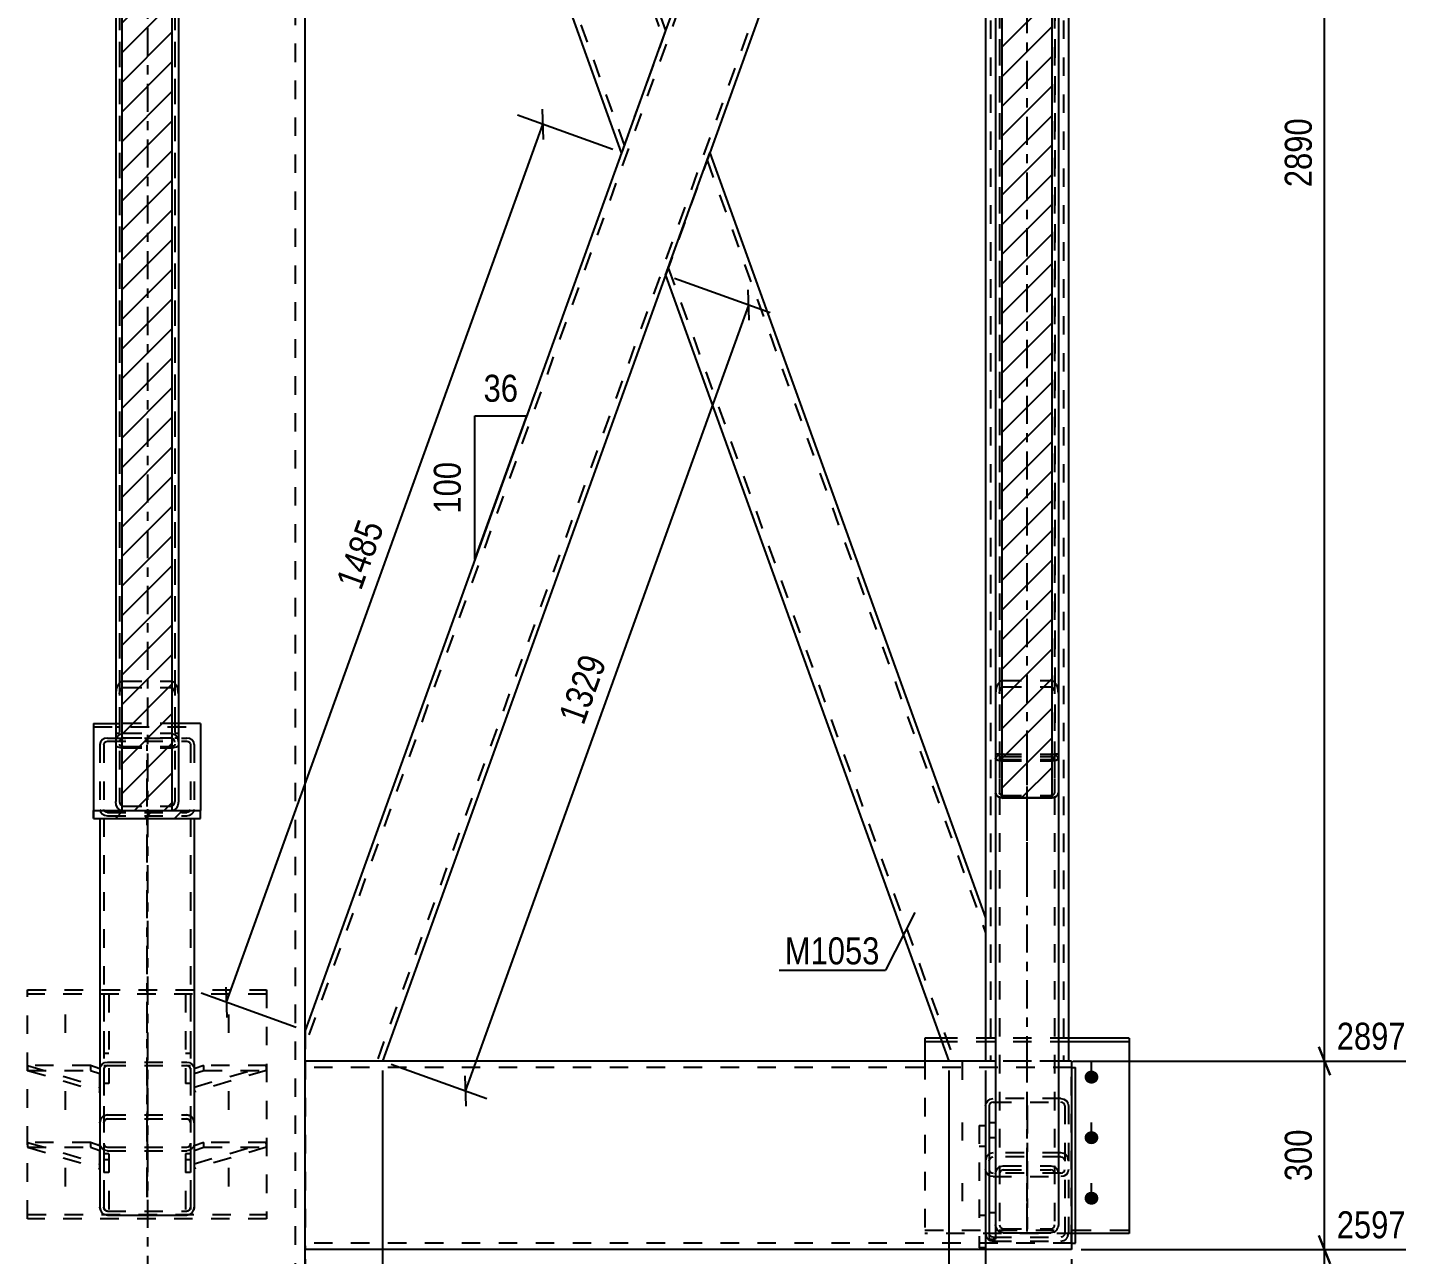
# Model space of a CAD drawing. Header units: millimetres. Extents: x 0 to 1189, y 0 to 841.
# Drawn here: x 454 to 600.8, y 504.1 to 634.2 of the extents above; entities that cross this region are included whole.
import ezdxf

# ---------------------------------------------------------------- set-up
doc = ezdxf.new("R2010")
doc.units = ezdxf.units.MM
doc.linetypes.add('DXK_LINE_DOT2', pattern=[3.9198, 1.9599, -1.9599])
doc.linetypes.add('DXK_LINE_DOT3', pattern=[5.9187, 2.979, -0.9799, 0.9799, -0.9799])
doc.styles.add('Arial Narrow', font='ARIALN.TTF', dxfattribs={"height": 0.2})

# ---------------------------------------------------------------- blocks, each defined once
blk = doc.blocks.new('Part-285407614-5344 - 5341')
at = {"linetype": 'Continuous'}
h = blk.add_hatch(dxfattribs=at)
h.set_pattern_fill('', scale=0.7, style=0, pattern_type=0)
h.set_pattern_definition([(45, (464.0423, 782.4), (-1.571545, 1.571545), [])])
h.paths.add_polyline_path([(469.36, 782.4), (464.04, 782.4), (464.04, 551.14), (469.36, 551.14)])
at = {"color": 2, "linetype": 'Continuous'}
for p, q in [((464.04, 551.14), (464.04, 782.4)), ((469.36, 551.14), (469.36, 782.4)), ((463.37, 780.88), (463.37, 552.1)), ((470.03, 780.88), (470.03, 552.1)), ((463.43, 551.72), (463.37, 552.1)), ((470.03, 552.1), (469.97, 551.72)), ((463.6, 551.4), (463.43, 551.72)), ((463.86, 551.19), (463.6, 551.4)), ((464.04, 551.14), (463.86, 551.19)), ((464.04, 551.14), (469.36, 551.14)), ((469.54, 551.19), (469.36, 551.14)), ((469.8, 551.4), (469.54, 551.19)), ((469.97, 551.72), (469.8, 551.4))]:
    blk.add_line(p, q, dxfattribs=at)
at = {"color": 7, "linetype": 'DXK_LINE_DOT2'}
for p, q in [((463.77, 780.88), (463.77, 552.1)), ((469.63, 780.88), (469.63, 552.1)), ((463.6, 559.04), (463.86, 559.25)), ((463.86, 559.25), (464.17, 559.33)), ((464.17, 559.33), (469.23, 559.33)), ((469.23, 559.33), (469.54, 559.25)), ((469.54, 559.25), (469.8, 559.04)), ((463.37, 558.34), (463.43, 558.72)), ((463.43, 558.72), (463.6, 559.04)), ((463.8, 558.53), (463.77, 558.34)), ((463.88, 558.69), (463.8, 558.53)), ((464.01, 558.8), (463.88, 558.69)), ((464.17, 558.84), (464.01, 558.8)), ((464.17, 558.84), (469.23, 558.84)), ((469.39, 558.8), (469.23, 558.84)), ((469.52, 558.69), (469.39, 558.8)), ((469.6, 558.53), (469.52, 558.69)), ((469.63, 558.34), (469.6, 558.53)), ((469.8, 559.04), (469.97, 558.72)), ((469.97, 558.72), (470.03, 558.34)), ((463.77, 552.1), (463.8, 551.91)), ((463.8, 551.91), (463.88, 551.75)), ((469.52, 551.75), (469.6, 551.91)), ((469.6, 551.91), (469.63, 552.1)), ((463.88, 551.75), (464.01, 551.64)), ((464.01, 551.64), (464.17, 551.61)), ((464.17, 551.61), (469.23, 551.61)), ((469.23, 551.61), (469.39, 551.64)), ((469.39, 551.64), (469.52, 551.75))]:
    blk.add_line(p, q, dxfattribs=at)
blk = doc.blocks.new('Part-285407614-5345 - 5341')
at = {"color": 7, "linetype": 'DXK_LINE_DOT2'}
for p, q in [((461.76, 558.4), (461.7, 558.15)), ((461.7, 558.15), (461.7, 550.3)), ((461.93, 558.62), (461.76, 558.4)), ((462.19, 558.76), (461.93, 558.62)), ((462.1, 558.15), (462.13, 558.28)), ((462.1, 558.15), (462.1, 509.07)), ((462.13, 558.28), (462.22, 558.38)), ((462.5, 558.81), (462.19, 558.76)), ((462.22, 558.38), (462.35, 558.45)), ((462.35, 558.45), (462.5, 558.48)), ((462.5, 558.81), (470.9, 558.81)), ((462.5, 558.48), (470.9, 558.48)), ((471.21, 558.76), (470.9, 558.81)), ((470.9, 558.48), (471.05, 558.45)), ((471.05, 558.45), (471.18, 558.38)), ((471.18, 558.38), (471.27, 558.28)), ((471.46, 558.62), (471.21, 558.76)), ((471.27, 558.28), (471.3, 558.15)), ((471.3, 558.15), (471.3, 509.07)), ((471.64, 558.4), (471.46, 558.62)), ((471.7, 558.15), (471.64, 558.4)), ((471.7, 558.15), (471.7, 550.3)), ((461.7, 551.25), (461.76, 551)), ((461.76, 551), (461.93, 550.79)), ((461.93, 550.79), (462.19, 550.64)), ((462.12, 551.14), (462.1, 551.25)), ((462.13, 551.12), (462.12, 551.14)), ((462.22, 551.02), (462.13, 551.12)), ((462.19, 550.64), (462.5, 550.59)), ((462.35, 550.95), (462.22, 551.02)), ((462.5, 550.92), (462.35, 550.95)), ((462.5, 550.92), (470.9, 550.92)), ((462.5, 550.59), (470.9, 550.59)), ((471.05, 550.95), (470.9, 550.92)), ((470.9, 550.59), (471.21, 550.64)), ((471.18, 551.02), (471.05, 550.95)), ((471.27, 551.12), (471.18, 551.02)), ((471.21, 550.64), (471.46, 550.79)), ((471.27, 551.14), (471.3, 551.25)), ((471.27, 551.12), (471.27, 551.14)), ((471.46, 550.79), (471.64, 551)), ((471.64, 551), (471.7, 551.25)), ((461.7, 518.01), (461.76, 518.33)), ((462.13, 518.17), (462.1, 518.01)), ((462.22, 518.31), (462.13, 518.17)), ((462.19, 518.79), (462.5, 518.86)), ((462.35, 518.4), (462.22, 518.31)), ((462.5, 518.43), (462.35, 518.4)), ((462.5, 518.86), (470.9, 518.86)), ((462.5, 518.43), (470.9, 518.43)), ((470.9, 518.86), (471.2, 518.79)), ((471.05, 518.4), (470.9, 518.43)), ((471.18, 518.31), (471.05, 518.4)), ((471.27, 518.17), (471.18, 518.31)), ((471.3, 518.01), (471.27, 518.17)), ((471.64, 518.33), (471.7, 518.01)), ((462.1, 509.07), (462.13, 508.91)), ((462.13, 508.91), (462.22, 508.77)), ((462.22, 508.77), (462.35, 508.68)), ((462.35, 508.68), (462.5, 508.64)), ((462.5, 508.64), (470.9, 508.64)), ((470.9, 508.64), (471.05, 508.68)), ((471.05, 508.68), (471.18, 508.77)), ((471.18, 508.77), (471.27, 508.91)), ((471.27, 508.91), (471.3, 509.07))]:
    blk.add_line(p, q, dxfattribs=at)
at = {"color": 7, "linetype": 'DXK_LINE_DOT3'}
blk.add_line((466.7, 510.12), (466.7, 558.12), dxfattribs=at)
at = {"color": 2, "linetype": 'Continuous'}
for p, q in [((461.7, 550.3), (461.7, 509.07)), ((471.7, 550.3), (471.7, 509.07)), ((461.76, 508.74), (461.7, 509.07)), ((462.5, 508.22), (462.19, 508.28)), ((462.5, 508.22), (470.9, 508.22)), ((471.2, 508.28), (470.9, 508.22)), ((471.7, 509.07), (471.64, 508.74))]:
    blk.add_line(p, q, dxfattribs=at)
at = {"color": 7, "linetype": 'DXK_LINE_DOT2'}
for centre, start, end in [((462.53, 518.04), 114.3196, 159.2413), ((470.86, 518.04), 20.758, 65.6797)]:
    blk.add_arc(centre, 0.827, start, end, dxfattribs=at)
at = {"color": 2, "linetype": 'Continuous'}
for centre, start, end in [((462.53, 509.04), 200.758, 245.6797), ((470.86, 509.04), 294.3196, 339.2413)]:
    blk.add_arc(centre, 0.827, start, end, dxfattribs=at)
blk = doc.blocks.new('Part-285407614-5346 - 5341')
at = {"color": 7, "linetype": 'DXK_LINE_DOT2'}
for p, q in [((463.86, 712.3), (464.17, 712.4)), ((464.17, 712.4), (469.23, 712.4)), ((469.23, 712.4), (469.54, 712.3)), ((463.37, 711.06), (463.43, 711.58)), ((463.37, 711.06), (463.37, 558.08)), ((463.8, 711.32), (463.77, 711.06)), ((463.77, 711.06), (463.77, 558.08)), ((464.17, 711.73), (464.01, 711.68)), ((464.17, 711.73), (469.23, 711.73)), ((469.39, 711.68), (469.23, 711.73)), ((469.63, 711.06), (469.6, 711.32)), ((469.63, 711.06), (469.63, 558.08)), ((469.97, 711.58), (470.03, 711.06)), ((470.03, 711.06), (470.03, 558.08)), ((463.43, 702.07), (463.37, 702.59)), ((463.77, 702.59), (463.8, 702.33)), ((464.01, 701.97), (464.17, 701.92)), ((464.17, 701.92), (469.23, 701.92)), ((469.23, 701.92), (469.39, 701.97)), ((469.6, 702.33), (469.63, 702.59)), ((470.03, 702.59), (469.97, 702.07)), ((464.17, 701.25), (463.86, 701.35)), ((464.17, 701.25), (469.23, 701.25)), ((469.54, 701.35), (469.23, 701.25)), ((463.43, 564.02), (463.37, 563.51)), ((463.77, 563.51), (463.8, 563.76)), ((464.17, 564.84), (463.86, 564.74)), ((464.01, 564.12), (464.17, 564.18)), ((464.17, 564.84), (469.23, 564.84)), ((464.17, 564.18), (469.23, 564.18)), ((469.54, 564.74), (469.23, 564.84)), ((469.23, 564.18), (469.39, 564.12)), ((469.6, 563.76), (469.63, 563.51)), ((470.03, 563.51), (469.97, 564.02)), ((463.37, 560.36), (463.77, 560.36)), ((463.37, 560.03), (463.77, 560.03)), ((463.37, 559.33), (463.77, 559.33)), ((470.03, 560.36), (469.63, 560.36)), ((470.03, 560.03), (469.63, 560.03)), ((469.63, 559.33), (470.03, 559.33)), ((463.37, 558.81), (463.77, 558.81)), ((463.37, 558.08), (463.43, 557.97)), ((463.43, 557.97), (463.6, 557.88)), ((463.6, 557.88), (463.86, 557.81)), ((463.8, 558.02), (463.77, 558.08)), ((463.88, 557.98), (463.8, 558.02)), ((463.86, 557.81), (464.17, 557.79)), ((464.01, 557.95), (463.88, 557.98)), ((464.17, 557.94), (464.01, 557.95)), ((464.17, 557.94), (469.23, 557.94)), ((464.17, 557.79), (469.23, 557.79)), ((469.39, 557.95), (469.23, 557.94)), ((469.23, 557.79), (469.54, 557.81)), ((469.52, 557.98), (469.39, 557.95)), ((469.6, 558.02), (469.52, 557.98)), ((469.54, 557.81), (469.8, 557.88)), ((469.63, 558.08), (469.6, 558.02)), ((470.03, 558.81), (469.63, 558.81)), ((469.8, 557.88), (469.97, 557.97)), ((469.97, 557.97), (470.03, 558.08))]:
    blk.add_line(p, q, dxfattribs=at)
for centre, radius, start, end in [((464.64, 711.34), 1.23, 129.0864, 169.1742), ((468.76, 711.34), 1.23, 10.8251, 50.9129), ((464.4, 711.2), 0.616, 129.0864, 169.1742), ((469, 711.2), 0.616, 10.8251, 50.9129), ((464.64, 702.31), 1.23, 190.8251, 230.9129), ((464.4, 702.45), 0.616, 190.8251, 230.9129), ((469, 702.45), 0.616, 309.0864, 349.1742), ((468.76, 702.31), 1.23, 309.0864, 349.1742), ((464.64, 563.79), 1.23, 129.0864, 169.1742), ((464.4, 563.65), 0.616, 129.0864, 169.1742), ((469, 563.65), 0.616, 10.8251, 50.9129), ((468.76, 563.79), 1.23, 10.8251, 50.9129)]:
    blk.add_arc(centre, radius, start, end, dxfattribs=at)
blk = doc.blocks.new('Part-285407614-5348 - 5341')
at = {"linetype": 'Continuous'}
h = blk.add_hatch(dxfattribs=at)
h.set_pattern_fill('', scale=0.7, style=0, pattern_type=0)
h.set_pattern_definition([(45, (557.379, 783.0025), (-1.571545, 1.571545), [])])
h.paths.add_polyline_path([(562.69, 783), (557.38, 783), (557.38, 552.48), (562.68, 552.48)])
at = {"color": 7, "linetype": 'DXK_LINE_DOT3'}
blk.add_line((560.03, 544.8), (560.03, 788.28), dxfattribs=at)
at = {"color": 2, "linetype": 'Continuous'}
for p, q in [((557.38, 552.48), (557.38, 783)), ((562.68, 552.48), (562.69, 783)), ((556.7, 781.89), (556.7, 553.02)), ((563.37, 781.89), (563.36, 553.02)), ((556.76, 552.81), (556.7, 553.02)), ((556.93, 552.63), (556.76, 552.81)), ((557.19, 552.51), (556.93, 552.63)), ((557.38, 552.48), (557.19, 552.51)), ((557.38, 552.48), (562.68, 552.48)), ((562.87, 552.51), (562.68, 552.48)), ((563.13, 552.63), (562.87, 552.51)), ((563.3, 552.81), (563.13, 552.63)), ((563.36, 553.02), (563.3, 552.81))]:
    blk.add_line(p, q, dxfattribs=at)
at = {"color": 7, "linetype": 'DXK_LINE_DOT2'}
for p, q in [((557.1, 781.89), (557.1, 553.02)), ((562.97, 781.89), (562.96, 553.02)), ((556.7, 556.57), (556.76, 556.79)), ((556.76, 556.79), (556.93, 556.97)), ((556.93, 556.97), (557.19, 557.09)), ((557.13, 556.68), (557.1, 556.57)), ((557.21, 556.77), (557.13, 556.68)), ((557.19, 557.09), (557.5, 557.13)), ((557.34, 556.83), (557.21, 556.77)), ((557.34, 556.83), (557.38, 556.84)), ((557.38, 556.84), (557.5, 556.85)), ((557.5, 557.13), (562.56, 557.13)), ((557.5, 556.85), (562.56, 556.85)), ((562.56, 557.13), (562.87, 557.09)), ((562.72, 556.83), (562.56, 556.85)), ((562.85, 556.77), (562.72, 556.83)), ((562.93, 556.68), (562.85, 556.77)), ((562.87, 557.09), (563.13, 556.97)), ((562.96, 556.57), (562.93, 556.68)), ((563.13, 556.97), (563.3, 556.79)), ((563.3, 556.79), (563.36, 556.57)), ((557.1, 553.02), (557.13, 552.92)), ((557.13, 552.92), (557.21, 552.83)), ((557.21, 552.83), (557.34, 552.77)), ((557.34, 552.77), (557.5, 552.74)), ((557.5, 552.74), (562.56, 552.74)), ((562.56, 552.74), (562.72, 552.77)), ((562.72, 552.77), (562.85, 552.83)), ((562.85, 552.83), (562.93, 552.92)), ((562.93, 552.92), (562.96, 553.02))]:
    blk.add_line(p, q, dxfattribs=at)
blk = doc.blocks.new('Part-285407614-5349 - 5341')
at = {"linetype": 'Continuous'}
h = blk.add_hatch(dxfattribs=at)
h.set_pattern_fill('', scale=0.7, style=0, pattern_type=0)
h.set_pattern_definition([(45, (557.3776, 552.481), (-1.5715, 1.5715), [])])
h.paths.add_polyline_path([(562.68, 552.48), (557.38, 552.48), (557.5, 552.46), (562.56, 552.46)])
at = {"color": 7, "linetype": 'DXK_LINE_DOT3'}
blk.add_line((560.03, 506.48), (560.03, 558.22), dxfattribs=at)
at = {"color": 7, "linetype": 'DXK_LINE_DOT2'}
for p, q in [((556.76, 556.79), (556.7, 556.57)), ((556.7, 556.57), (556.7, 553.02)), ((556.93, 556.97), (556.76, 556.79)), ((557.19, 557.09), (556.93, 556.97)), ((557.1, 556.57), (557.13, 556.68)), ((557.1, 556.57), (557.1, 507.2)), ((557.13, 556.68), (557.21, 556.77)), ((557.5, 557.13), (557.19, 557.09)), ((557.21, 556.77), (557.34, 556.83)), ((557.34, 556.83), (557.38, 556.84)), ((557.38, 556.84), (557.5, 556.85)), ((557.5, 557.13), (562.56, 557.13)), ((557.5, 556.85), (562.56, 556.85)), ((562.87, 557.09), (562.56, 557.13)), ((562.56, 556.85), (562.72, 556.83)), ((562.72, 556.83), (562.85, 556.77)), ((562.85, 556.77), (562.93, 556.68)), ((563.13, 556.97), (562.87, 557.09)), ((562.93, 556.68), (562.96, 556.57)), ((562.96, 556.57), (562.96, 507.2)), ((563.3, 556.79), (563.13, 556.97)), ((563.36, 556.57), (563.3, 556.79)), ((563.36, 556.57), (563.36, 553.02)), ((557.13, 552.92), (557.1, 553.02)), ((557.19, 552.85), (557.13, 552.92)), ((557.21, 552.83), (557.19, 552.85)), ((557.34, 552.77), (557.21, 552.83)), ((557.34, 552.77), (557.38, 552.76)), ((557.38, 552.76), (557.5, 552.74)), ((557.5, 552.74), (562.56, 552.74)), ((562.72, 552.77), (562.56, 552.74)), ((562.85, 552.83), (562.72, 552.77)), ((562.85, 552.83), (562.87, 552.85)), ((562.87, 552.85), (562.93, 552.92)), ((562.93, 552.92), (562.96, 553.02)), ((556.7, 512.6), (556.76, 512.92)), ((557.13, 512.76), (557.1, 512.6)), ((557.21, 512.9), (557.13, 512.76)), ((557.19, 513.38), (557.5, 513.45)), ((557.34, 512.99), (557.21, 512.9)), ((557.5, 513.02), (557.34, 512.99)), ((557.5, 513.45), (562.56, 513.45)), ((557.5, 513.02), (562.56, 513.02)), ((562.56, 513.45), (562.87, 513.38)), ((562.72, 512.99), (562.56, 513.02)), ((562.85, 512.9), (562.72, 512.99)), ((562.93, 512.76), (562.85, 512.9)), ((562.96, 512.6), (562.93, 512.76)), ((563.3, 512.92), (563.36, 512.6)), ((556.7, 509.86), (556.7, 507.2)), ((557.1, 507.2), (557.13, 507.04)), ((557.13, 507.04), (557.21, 506.9)), ((557.21, 506.9), (557.34, 506.81)), ((557.34, 506.81), (557.5, 506.78)), ((557.5, 506.78), (562.56, 506.78)), ((562.56, 506.78), (562.72, 506.81)), ((562.72, 506.81), (562.85, 506.9)), ((562.85, 506.9), (562.93, 507.04)), ((562.93, 507.04), (562.96, 507.2))]:
    blk.add_line(p, q, dxfattribs=at)
at = {"color": 2, "linetype": 'Continuous'}
for p, q in [((556.7, 553.02), (556.7, 509.86)), ((556.7, 553.02), (556.76, 552.81)), ((556.76, 552.81), (556.93, 552.63)), ((556.93, 552.63), (557.19, 552.51)), ((557.19, 552.51), (557.38, 552.48)), ((562.68, 552.48), (557.38, 552.48)), ((557.38, 552.48), (557.5, 552.46)), ((562.56, 552.46), (557.5, 552.46)), ((562.68, 552.48), (562.56, 552.46)), ((562.68, 552.48), (562.87, 552.51)), ((562.87, 552.51), (563.13, 552.63)), ((563.13, 552.63), (563.3, 552.81)), ((563.3, 552.81), (563.36, 553.02)), ((563.36, 553.02), (563.36, 507.2)), ((556.76, 506.88), (556.7, 507.2)), ((557.5, 506.35), (557.19, 506.42)), ((557.5, 506.35), (562.56, 506.35)), ((562.87, 506.42), (562.56, 506.35)), ((563.36, 507.2), (563.3, 506.88))]:
    blk.add_line(p, q, dxfattribs=at)
at = {"color": 7, "linetype": 'DXK_LINE_DOT2'}
for centre, start, end in [((557.53, 512.63), 114.3196, 159.2413), ((562.53, 512.63), 20.758, 65.6797)]:
    blk.add_arc(centre, 0.827, start, end, dxfattribs=at)
at = {"color": 2, "linetype": 'Continuous'}
for centre, start, end in [((557.53, 507.17), 200.758, 245.6797), ((562.53, 507.17), 294.3196, 339.2413)]:
    blk.add_arc(centre, 0.827, start, end, dxfattribs=at)
blk = doc.blocks.new('Part-285407614-5350 - 5341')
at = {"color": 7, "linetype": 'DXK_LINE_DOT2'}
for p, q in [((556.7, 726.18), (556.76, 726.7)), ((557.19, 727.43), (557.38, 727.49)), ((557.5, 726.86), (557.35, 726.81)), ((557.38, 727.49), (557.5, 727.53)), ((557.5, 727.53), (562.56, 727.53)), ((557.5, 726.86), (562.56, 726.86)), ((562.56, 727.53), (562.85, 727.44)), ((562.72, 726.81), (562.56, 726.86)), ((562.85, 727.44), (562.87, 727.43)), ((563.3, 726.7), (563.36, 726.18)), ((556.7, 726.18), (556.7, 556.69)), ((557.13, 726.44), (557.1, 726.18)), ((557.1, 726.18), (557.1, 556.69)), ((562.96, 726.18), (562.93, 726.44)), ((562.96, 726.18), (562.96, 556.69)), ((563.36, 726.18), (563.36, 556.69)), ((556.76, 717.65), (556.7, 717.92)), ((556.76, 717.65), (556.77, 717.63)), ((557.1, 717.92), (557.13, 717.78)), ((557.13, 717.78), (557.22, 717.67)), ((557.28, 717.63), (557.22, 717.67)), ((562.85, 717.67), (562.78, 717.63)), ((562.85, 717.67), (562.93, 717.78)), ((562.93, 717.78), (562.96, 717.92)), ((563.29, 717.63), (563.3, 717.65)), ((563.3, 717.65), (563.36, 717.92)), ((556.77, 717.63), (556.93, 717.5)), ((556.93, 717.5), (557.19, 717.4)), ((557.19, 717.4), (557.5, 717.37)), ((557.35, 717.61), (557.28, 717.63)), ((557.35, 717.61), (557.5, 717.59)), ((557.5, 717.59), (562.56, 717.59)), ((557.5, 717.37), (562.56, 717.37)), ((562.56, 717.59), (562.72, 717.61)), ((562.56, 717.37), (562.87, 717.4)), ((562.78, 717.63), (562.72, 717.61)), ((562.87, 717.4), (563.13, 717.5)), ((563.13, 717.5), (563.29, 717.63)), ((556.76, 564.1), (556.7, 563.58)), ((557.1, 563.58), (557.13, 563.84)), ((557.38, 564.89), (557.19, 564.82)), ((557.34, 564.2), (557.5, 564.25)), ((557.5, 564.93), (557.38, 564.89)), ((557.5, 564.93), (562.56, 564.93)), ((557.5, 564.25), (562.56, 564.25)), ((562.85, 564.83), (562.56, 564.93)), ((562.56, 564.25), (562.72, 564.2)), ((562.87, 564.82), (562.85, 564.83)), ((562.93, 563.84), (562.96, 563.58)), ((563.36, 563.58), (563.3, 564.1)), ((557.1, 557.13), (556.7, 557.13)), ((556.7, 556.69), (556.76, 556.58)), ((556.76, 556.58), (556.93, 556.49)), ((556.93, 556.49), (557.19, 556.43)), ((557.13, 556.64), (557.1, 556.69)), ((557.21, 556.59), (557.13, 556.64)), ((557.19, 556.43), (557.5, 556.41)), ((557.34, 556.56), (557.21, 556.59)), ((557.5, 556.55), (557.34, 556.56)), ((557.5, 556.55), (562.56, 556.55)), ((557.5, 556.41), (562.56, 556.41)), ((562.72, 556.56), (562.56, 556.55)), ((562.56, 556.41), (562.87, 556.43)), ((562.85, 556.59), (562.72, 556.56)), ((562.93, 556.64), (562.85, 556.59)), ((562.87, 556.43), (563.13, 556.49)), ((562.96, 556.69), (562.93, 556.64)), ((563.36, 557.13), (562.96, 557.13)), ((563.13, 556.49), (563.3, 556.58)), ((563.3, 556.58), (563.36, 556.69))]:
    blk.add_line(p, q, dxfattribs=at)
for centre, radius, start, end in [((557.98, 726.47), 1.24, 129.3081, 169.2814), ((557.74, 726.33), 0.62, 129.3081, 169.2814), ((562.33, 726.33), 0.62, 10.7179, 50.6912), ((562.09, 726.47), 1.24, 10.7179, 50.6912), ((557.98, 563.86), 1.24, 129.3081, 169.2814), ((557.74, 563.72), 0.62, 129.3081, 169.2814), ((562.32, 563.72), 0.62, 10.7179, 50.6912), ((562.08, 563.86), 1.24, 10.7179, 50.6912)]:
    blk.add_arc(centre, radius, start, end, dxfattribs=at)
blk = doc.blocks.new('Part-285407614-5400 - 5341')
at = {"linetype": 'Continuous'}
h = blk.add_hatch(dxfattribs=at)
h.set_pattern_fill('', scale=0.7, style=0, pattern_type=0)
h.set_pattern_definition([(45, (461.0323, 551.1437), (-1.57154, 1.57154), [])])
h.paths.add_polyline_path([(472.37, 551.14), (461.03, 551.14), (461.03, 550.3), (472.37, 550.3)])
at = {"color": 2, "linetype": 'Continuous'}
for p, q in [((461.03, 560.36), (461.03, 551.14)), ((461.03, 560.36), (463.37, 560.36)), ((472.37, 560.36), (470.03, 560.36)), ((472.37, 560.36), (472.37, 551.14)), ((461.03, 550.3), (461.03, 551.14)), ((461.03, 551.14), (472.37, 551.14)), ((472.37, 550.3), (472.37, 551.14)), ((461.03, 550.3), (472.37, 550.3))]:
    blk.add_line(p, q, dxfattribs=at)
at = {"color": 7, "linetype": 'DXK_LINE_DOT2'}
for p, q in [((461.03, 560.03), (472.37, 560.03)), ((470.03, 560.36), (463.37, 560.36)), ((461.03, 551.14), (461.03, 550.3)), ((472.37, 550.3), (472.37, 551.14))]:
    blk.add_line(p, q, dxfattribs=at)
blk = doc.blocks.new('Part-285407614-5420 - 5341')
at = {"color": 2, "linetype": 'Continuous'}
for p, q in [((556.03, 518.04), (556.7, 518.04)), ((556.03, 518.04), (556.03, 505.69)), ((556.7, 509.86), (556.7, 505.69)), ((556.03, 508.52), (556.7, 508.52)), ((556.03, 505.69), (556.7, 505.69))]:
    blk.add_line(p, q, dxfattribs=at)
at = {"color": 7, "linetype": 'DXK_LINE_DOT2'}
for p, q in [((556.7, 518.04), (556.7, 508.52)), ((556.03, 516.47), (556.7, 516.47))]:
    blk.add_line(p, q, dxfattribs=at)
blk = doc.blocks.new('Part-285407614-5419 - 5341')
at = {"color": 7, "linetype": 'DXK_LINE_DOT2'}
for p, q in [((554.96, 517.74), (555.63, 517.74)), ((554.96, 517.74), (554.96, 504.76)), ((555.63, 517.74), (555.63, 504.76)), ((554.96, 515.54), (555.63, 515.54)), ((554.96, 508.21), (555.63, 508.21)), ((555.63, 504.76), (554.96, 504.76))]:
    blk.add_line(p, q, dxfattribs=at)
blk = doc.blocks.new('Part-285407614-5356 - 5341')
at = {"color": 2, "linetype": 'Continuous'}
for p, q in [((556.7, 524.57), (483.46, 524.57)), ((564.76, 524.57), (563.36, 524.57)), ((564.76, 524.57), (564.76, 523.24)), ((564.76, 523.24), (564.76, 504.57)), ((564.76, 504.57), (483.46, 504.57))]:
    blk.add_line(p, q, dxfattribs=at)
at = {"color": 7, "linetype": 'DXK_LINE_DOT2'}
for p, q in [((483.46, 524.57), (483.46, 504.57)), ((563.36, 524.57), (556.7, 524.57)), ((564.76, 524.47), (564.76, 523.24)), ((564.76, 523.9), (483.46, 523.9)), ((564.76, 505.24), (483.46, 505.24)), ((564.76, 505.24), (564.76, 505.29))]:
    blk.add_line(p, q, dxfattribs=at)
blk = doc.blocks.new('Part-285407614-5361 - 5341')
at = {"color": 7, "linetype": 'DXK_LINE_DOT2'}
for p, q in [((552.32, 717.24), (483.46, 526.22)), ((555.63, 717.24), (551.75, 717.24)), ((555.63, 703.63), (491.08, 524.57)), ((521.7, 633.88), (517.02, 620.9)), ((526.38, 620.9), (521.7, 607.93)), ((483.46, 527.8), (483.46, 524.57)), ((491.65, 524.57), (483.46, 524.57))]:
    blk.add_line(p, q, dxfattribs=at)
at = {"color": 2, "linetype": 'Continuous'}
for p, q in [((551.75, 717.24), (521.7, 633.88)), ((555.63, 717.24), (555.63, 702.06)), ((555.63, 702.06), (526.38, 620.9)), ((517.02, 620.9), (483.46, 527.8)), ((521.7, 607.93), (491.65, 524.57))]:
    blk.add_line(p, q, dxfattribs=at)
blk = doc.blocks.new('Part-285407614-5362 - 5341')
at = {"color": 7, "linetype": 'DXK_LINE_DOT2'}
for p, q in [((555.63, 717.24), (555.63, 702.06)), ((555.63, 717.24), (564.43, 717.24)), ((556.16, 717.24), (556.16, 524.57)), ((563.9, 717.24), (563.9, 524.57)), ((555.63, 539.75), (555.63, 524.57)), ((564.43, 524.57), (555.63, 524.57)), ((564.43, 524.57), (564.43, 524.57))]:
    blk.add_line(p, q, dxfattribs=at)
at = {"color": 2, "linetype": 'Continuous'}
for p, q in [((564.43, 717.24), (564.43, 524.57)), ((555.63, 702.06), (555.63, 539.75))]:
    blk.add_line(p, q, dxfattribs=at)
blk = doc.blocks.new('Part-285407614-5494 - 5341')
at = {"color": 7, "linetype": 'DXK_LINE_DOT3'}
blk.add_line((466.79, 483.19), (466.79, 752.23), dxfattribs=at)
at = {"color": 7, "linetype": 'DXK_LINE_DOT2'}
blk.add_line((482.39, 742.23), (482.39, 483.19), dxfattribs=at)
at = {"color": 2, "linetype": 'Continuous'}
blk.add_line((483.46, 483.19), (483.46, 742.23), dxfattribs=at)
blk = doc.blocks.new('Part-285407614-5377 - 5341')
at = {"color": 7, "linetype": 'DXK_LINE_DOT2'}
for p, q in [((491.65, 717.24), (483.46, 717.24)), ((483.46, 717.24), (483.46, 714.01)), ((491.08, 717.24), (521.42, 633.09)), ((483.46, 715.58), (517.3, 621.69)), ((521.66, 633.76), (521.13, 632.3)), ((517.3, 621.69), (517.33, 621.75))]:
    blk.add_line(p, q, dxfattribs=at)
at = {"color": 2, "linetype": 'Continuous'}
for p, q in [((491.65, 717.24), (521.7, 633.88)), ((517.02, 620.9), (483.46, 714.01)), ((521.7, 633.88), (521.13, 632.3)), ((521.13, 632.3), (517.02, 620.9))]:
    blk.add_line(p, q, dxfattribs=at)
blk = doc.blocks.new('Part-285407614-5391 - 5341')
at = {"color": 7, "linetype": 'DXK_LINE_DOT2'}
for p, q in [((555.63, 519.82), (555.69, 520.11)), ((555.63, 519.82), (555.63, 506.32)), ((555.69, 520.11), (555.86, 520.36)), ((555.86, 520.36), (556.12, 520.52)), ((556.06, 519.97), (556.03, 519.82)), ((556.03, 519.82), (556.03, 506.32)), ((556.15, 520.09), (556.06, 519.97)), ((556.12, 520.52), (556.43, 520.58)), ((556.28, 520.17), (556.15, 520.09)), ((556.43, 520.2), (556.28, 520.17)), ((563.63, 520.58), (556.43, 520.58)), ((556.43, 520.2), (563.63, 520.2)), ((563.63, 520.58), (563.94, 520.52)), ((563.78, 520.17), (563.63, 520.2)), ((563.91, 520.09), (563.78, 520.17)), ((564, 519.97), (563.91, 520.09)), ((563.94, 520.52), (564.2, 520.36)), ((564.03, 519.82), (564, 519.97)), ((564.03, 519.82), (564.03, 506.32)), ((564.2, 520.36), (564.37, 520.11)), ((564.37, 520.11), (564.43, 519.82)), ((564.43, 519.82), (564.43, 506.32)), ((555.69, 514.3), (555.63, 513.98)), ((556.03, 513.98), (556.06, 514.14)), ((556.06, 514.14), (556.15, 514.28)), ((556.43, 514.83), (556.12, 514.77)), ((556.15, 514.28), (556.28, 514.37)), ((556.28, 514.37), (556.43, 514.4)), ((563.63, 514.83), (556.43, 514.83)), ((563.63, 514.4), (556.43, 514.4)), ((563.94, 514.77), (563.63, 514.83)), ((563.63, 514.4), (563.78, 514.37)), ((563.78, 514.37), (563.91, 514.28)), ((563.91, 514.28), (564, 514.14)), ((564, 514.14), (564.03, 513.98)), ((564.43, 513.98), (564.37, 514.3)), ((555.69, 512.77), (555.63, 513.06)), ((555.86, 512.53), (555.69, 512.77)), ((556.12, 512.36), (555.86, 512.53)), ((556.03, 513.06), (556.06, 512.91)), ((556.06, 512.91), (556.15, 512.79)), ((556.43, 512.31), (556.12, 512.36)), ((556.15, 512.79), (556.28, 512.71)), ((556.28, 512.71), (556.43, 512.68)), ((563.63, 512.68), (556.43, 512.68)), ((556.43, 512.31), (563.63, 512.31)), ((563.63, 512.68), (563.78, 512.71)), ((563.94, 512.36), (563.63, 512.31)), ((563.78, 512.71), (563.91, 512.79)), ((563.91, 512.79), (564, 512.91)), ((564.2, 512.53), (563.94, 512.36)), ((564, 512.91), (564.03, 513.06)), ((564.37, 512.77), (564.2, 512.53)), ((564.43, 513.06), (564.37, 512.77)), ((555.63, 506.32), (555.69, 505.99)), ((556.06, 506.15), (556.03, 506.32)), ((564.03, 506.32), (564, 506.15)), ((564.37, 505.99), (564.43, 506.32)), ((556.15, 506.02), (556.06, 506.15)), ((556.12, 505.53), (556.43, 505.47)), ((556.28, 505.92), (556.15, 506.02)), ((556.43, 505.89), (556.28, 505.92)), ((556.43, 505.89), (563.63, 505.89)), ((556.43, 505.47), (563.63, 505.47)), ((563.78, 505.92), (563.63, 505.89)), ((563.63, 505.47), (563.94, 505.53)), ((563.91, 506.02), (563.78, 505.92)), ((564, 506.15), (563.91, 506.02))]:
    blk.add_line(p, q, dxfattribs=at)
at = {"color": 7, "linetype": 'DXK_LINE_DOT3'}
blk.add_line((560.03, 519.86), (560.03, 506.73), dxfattribs=at)
at = {"color": 7, "linetype": 'DXK_LINE_DOT2'}
for centre, start, end in [((556.46, 514.01), 114.3196, 159.2413), ((563.6, 514.01), 20.758, 65.6797), ((556.46, 506.28), 200.758, 245.6797), ((563.6, 506.28), 294.3196, 339.2413)]:
    blk.add_arc(centre, 0.827, start, end, dxfattribs=at)
blk = doc.blocks.new('Part-285407614-5394 - 5341')
at = {"color": 2, "linetype": 'Continuous'}
for p, q in [((549.2, 526.99), (549.2, 524.57)), ((550.88, 526.99), (549.2, 526.99)), ((570.86, 526.99), (564.43, 526.99)), ((570.86, 526.99), (570.86, 506.26)), ((551.01, 526.62), (549.2, 526.62)), ((570.86, 526.62), (564.43, 526.62)), ((570.86, 506.26), (565.16, 506.26))]:
    blk.add_line(p, q, dxfattribs=at)
at = {"color": 7, "linetype": 'DXK_LINE_DOT2'}
for p, q in [((564.43, 526.99), (550.88, 526.99)), ((564.43, 526.62), (551.01, 526.62)), ((549.2, 524.57), (549.2, 506.26)), ((549.2, 506.63), (570.86, 506.63)), ((565.16, 506.26), (549.2, 506.26))]:
    blk.add_line(p, q, dxfattribs=at)
blk = doc.blocks.new('Part-285407614-5396 - 5341')
at = {"color": 7, "linetype": 'DXK_LINE_DOT2'}
for p, q in [((461.7, 523.7), (461.76, 523.99)), ((461.76, 523.99), (461.93, 524.24)), ((461.93, 524.24), (462.19, 524.4)), ((462.22, 523.97), (462.13, 523.85)), ((462.19, 524.4), (462.5, 524.46)), ((462.35, 524.05), (462.22, 523.97)), ((462.5, 524.08), (462.35, 524.05)), ((462.5, 524.46), (470.9, 524.46)), ((462.5, 524.08), (470.9, 524.08)), ((470.9, 524.46), (471.2, 524.4)), ((471.05, 524.05), (470.9, 524.08)), ((471.18, 523.97), (471.05, 524.05)), ((471.27, 523.85), (471.18, 523.97)), ((471.2, 524.4), (471.46, 524.24)), ((471.46, 524.24), (471.64, 523.99)), ((471.64, 523.99), (471.7, 523.7)), ((461.7, 523.7), (461.7, 509.07)), ((462.13, 523.85), (462.1, 523.7)), ((462.1, 523.7), (462.1, 509.07)), ((471.3, 523.7), (471.27, 523.85)), ((471.3, 523.7), (471.3, 509.07)), ((471.7, 523.7), (471.7, 509.07)), ((461.76, 518.33), (461.7, 518.01)), ((462.1, 518.01), (462.13, 518.17)), ((462.13, 518.17), (462.22, 518.31)), ((462.5, 518.86), (462.19, 518.79)), ((462.22, 518.31), (462.35, 518.4)), ((462.35, 518.4), (462.5, 518.43)), ((462.5, 518.86), (470.9, 518.86)), ((462.5, 518.43), (470.9, 518.43)), ((471.2, 518.79), (470.9, 518.86)), ((470.9, 518.43), (471.05, 518.4)), ((471.05, 518.4), (471.18, 518.31)), ((471.18, 518.31), (471.27, 518.17)), ((471.27, 518.17), (471.3, 518.01)), ((471.7, 518.01), (471.64, 518.33)), ((461.76, 515.52), (461.7, 515.81)), ((461.93, 515.28), (461.76, 515.52)), ((462.19, 515.12), (461.93, 515.28)), ((462.1, 515.81), (462.13, 515.67)), ((462.13, 515.67), (462.22, 515.54)), ((462.22, 515.54), (462.35, 515.46)), ((462.35, 515.46), (462.5, 515.43)), ((462.5, 515.43), (470.9, 515.43)), ((470.9, 515.43), (471.05, 515.46)), ((471.05, 515.46), (471.18, 515.54)), ((471.18, 515.54), (471.27, 515.67)), ((471.46, 515.28), (471.2, 515.12)), ((471.27, 515.67), (471.3, 515.81)), ((471.64, 515.52), (471.46, 515.28)), ((471.7, 515.81), (471.64, 515.52)), ((462.5, 515.06), (462.19, 515.12)), ((462.5, 515.06), (470.9, 515.06)), ((471.2, 515.12), (470.9, 515.06)), ((461.7, 509.07), (461.76, 508.74)), ((462.13, 508.91), (462.1, 509.07)), ((462.22, 508.77), (462.13, 508.91)), ((462.19, 508.28), (462.5, 508.22)), ((462.35, 508.68), (462.22, 508.77)), ((462.5, 508.64), (462.35, 508.68)), ((462.5, 508.64), (470.9, 508.64)), ((462.5, 508.22), (470.9, 508.22)), ((471.05, 508.68), (470.9, 508.64)), ((470.9, 508.22), (471.2, 508.28)), ((471.18, 508.77), (471.05, 508.68)), ((471.27, 508.91), (471.18, 508.77)), ((471.3, 509.07), (471.27, 508.91)), ((471.64, 508.74), (471.7, 509.07))]:
    blk.add_line(p, q, dxfattribs=at)
at = {"color": 7, "linetype": 'DXK_LINE_DOT3'}
blk.add_line((466.7, 523.18), (466.7, 510.12), dxfattribs=at)
at = {"color": 7, "linetype": 'DXK_LINE_DOT2'}
for centre, start, end in [((462.53, 518.04), 114.3196, 159.2413), ((470.86, 518.04), 20.758, 65.6797), ((462.53, 509.04), 200.758, 245.6797), ((470.86, 509.04), 294.3196, 339.2413)]:
    blk.add_arc(centre, 0.827, start, end, dxfattribs=at)
blk = doc.blocks.new('Part-285407614-5398 - 5341')
at = {"color": 7, "linetype": 'DXK_LINE_DOT2'}
for p, q in [((454.03, 507.85), (454.03, 532.12)), ((454.03, 532.12), (479.37, 532.12)), ((479.37, 531.66), (454.03, 531.66)), ((479.37, 532.12), (479.37, 507.85)), ((454.03, 508.31), (479.37, 508.31)), ((479.37, 507.85), (454.03, 507.85))]:
    blk.add_line(p, q, dxfattribs=at)
blk = doc.blocks.new('Part-285407614-5416 - 5341')
at = {"color": 2, "linetype": 'Continuous'}
for p, q in [((521.7, 607.93), (526.38, 620.9)), ((526.38, 620.9), (555.63, 539.75)), ((521.7, 607.93), (551.75, 524.57)), ((555.63, 539.75), (555.63, 536.6)), ((555.63, 536.6), (555.63, 524.57))]:
    blk.add_line(p, q, dxfattribs=at)
at = {"color": 7, "linetype": 'DXK_LINE_DOT2'}
for p, q in [((526.09, 620.12), (555.63, 538.18)), ((521.98, 608.71), (522, 608.77)), ((521.98, 608.71), (552.32, 524.57)), ((555.63, 539.51), (555.63, 536.6)), ((555.63, 524.57), (551.75, 524.57))]:
    blk.add_line(p, q, dxfattribs=at)
blk = doc.blocks.new('Part-285407614-5491 - 5341')
at = {"color": 2, "linetype": 'Continuous'}
for p, q in [((564.76, 523.9), (565.16, 523.9)), ((565.16, 505.24), (565.16, 523.9)), ((564.76, 505.24), (565.16, 505.24))]:
    blk.add_line(p, q, dxfattribs=at)
at = {"color": 7, "linetype": 'DXK_LINE_DOT2'}
blk.add_line((564.76, 505.24), (564.76, 523.9), dxfattribs=at)
blk = doc.blocks.new('Part-285407614-5503 - 5341')
at = {"color": 7, "linetype": 'DXK_LINE_DOT2'}
for p, q in [((460.7, 515.94), (454.03, 515.94)), ((454.03, 515.94), (461.7, 513.66)), ((454.03, 515.94), (454.03, 515.43)), ((454.03, 515.43), (460.7, 515.43)), ((454.03, 515.43), (461.7, 513.15)), ((461.7, 515.59), (460.7, 515.94)), ((460.7, 515.94), (460.7, 515.43)), ((460.7, 515.43), (461.7, 515.09)), ((461.7, 513.15), (461.7, 515.59))]:
    blk.add_line(p, q, dxfattribs=at)
blk = doc.blocks.new('Part-285407614-5504 - 5341')
at = {"color": 7, "linetype": 'DXK_LINE_DOT2'}
for p, q in [((460.7, 524.08), (454.03, 524.08)), ((454.03, 524.08), (461.7, 521.8)), ((454.03, 524.08), (454.03, 523.58)), ((461.7, 523.74), (460.7, 524.08)), ((460.7, 524.08), (460.7, 523.58)), ((454.03, 523.58), (460.7, 523.58)), ((454.03, 523.58), (461.7, 521.3)), ((460.7, 523.58), (461.7, 523.24)), ((461.7, 521.3), (461.7, 523.74))]:
    blk.add_line(p, q, dxfattribs=at)
blk = doc.blocks.new('Part-285407614-5505 - 5341')
at = {"color": 7, "linetype": 'DXK_LINE_DOT2'}
for p, q in [((472.7, 515.94), (471.7, 515.59)), ((471.7, 513.66), (479.37, 515.94)), ((471.7, 515.59), (471.7, 513.15)), ((471.7, 515.09), (472.7, 515.43)), ((479.37, 515.43), (471.7, 513.15)), ((472.7, 515.43), (472.7, 515.94)), ((479.37, 515.94), (472.7, 515.94)), ((472.7, 515.43), (479.37, 515.43)), ((479.37, 515.43), (479.37, 515.94))]:
    blk.add_line(p, q, dxfattribs=at)
blk = doc.blocks.new('Part-285407614-5506 - 5341')
at = {"color": 7, "linetype": 'DXK_LINE_DOT2'}
for p, q in [((472.7, 524.08), (471.7, 523.74)), ((471.7, 521.8), (479.37, 524.08)), ((472.7, 523.58), (472.7, 524.08)), ((479.37, 524.08), (472.7, 524.08)), ((479.37, 523.58), (479.37, 524.08)), ((471.7, 523.74), (471.7, 521.3)), ((471.7, 523.24), (472.7, 523.58)), ((479.37, 523.58), (471.7, 521.3)), ((472.7, 523.58), (479.37, 523.58))]:
    blk.add_line(p, q, dxfattribs=at)
blk = doc.blocks.new('Part-285407614-5507 - 5341')
at = {"color": 7, "linetype": 'DXK_LINE_DOT2'}
for p, q in [((462.63, 514.72), (462.1, 514.72)), ((462.1, 514.72), (462.1, 507.85)), ((462.1, 514.12), (462.63, 514.12)), ((462.63, 514.72), (462.63, 507.85)), ((462.1, 512.78), (462.63, 512.78)), ((462.63, 507.85), (462.1, 507.85))]:
    blk.add_line(p, q, dxfattribs=at)
blk = doc.blocks.new('Part-285407614-5508 - 5341')
at = {"color": 7, "linetype": 'DXK_LINE_DOT2'}
for p, q in [((471.3, 514.72), (470.77, 514.72)), ((470.77, 514.72), (470.77, 507.85)), ((470.77, 514.12), (471.3, 514.12)), ((471.3, 514.72), (471.3, 507.85)), ((470.77, 512.78), (471.3, 512.78)), ((471.3, 507.85), (470.77, 507.85))]:
    blk.add_line(p, q, dxfattribs=at)
blk = doc.blocks.new('Part-285407614-5509 - 5341')
at = {"color": 7, "linetype": 'DXK_LINE_DOT2'}
for p, q in [((462.1, 531.66), (462.1, 522.18)), ((462.63, 531.66), (462.1, 531.66)), ((462.63, 531.66), (462.63, 522.18)), ((462.1, 525.4), (462.63, 525.4)), ((462.1, 524.11), (462.63, 524.11)), ((462.63, 522.18), (462.1, 522.18))]:
    blk.add_line(p, q, dxfattribs=at)
blk = doc.blocks.new('Part-285407614-5510 - 5341')
at = {"color": 7, "linetype": 'DXK_LINE_DOT2'}
for p, q in [((470.77, 531.66), (470.77, 522.18)), ((471.3, 531.66), (470.77, 531.66)), ((471.3, 531.66), (471.3, 522.18)), ((470.77, 525.39), (471.3, 525.39)), ((470.77, 524.11), (471.3, 524.11)), ((471.3, 522.18), (470.77, 522.18))]:
    blk.add_line(p, q, dxfattribs=at)
blk = doc.blocks.new('Bolt-285407614-5518 - 5341')
at = {"linetype": 'Continuous'}
for points in [[(566.86, 523.55), (567.02, 523.54), (567.16, 523.49), (567.29, 523.42), (567.41, 523.32), (567.5, 523.21), (567.56, 523.07), (567.59, 522.93), (567.59, 522.79), (567.56, 522.65), (567.5, 522.52), (567.41, 522.4), (567.29, 522.3), (567.16, 522.23), (567.02, 522.19), (566.86, 522.17), (566.71, 522.19), (566.57, 522.23), (566.43, 522.3), (566.32, 522.4), (566.23, 522.52), (566.17, 522.65), (566.13, 522.79), (566.13, 522.93), (566.17, 523.07), (566.23, 523.21), (566.32, 523.32), (566.43, 523.42), (566.57, 523.49), (566.71, 523.54)], [(566.86, 517.13), (567.02, 517.11), (567.16, 517.07), (567.29, 517), (567.41, 516.9), (567.5, 516.79), (567.56, 516.65), (567.59, 516.51), (567.59, 516.37), (567.56, 516.23), (567.5, 516.1), (567.41, 515.98), (567.29, 515.88), (567.16, 515.81), (567.02, 515.77), (566.86, 515.75), (566.71, 515.77), (566.57, 515.81), (566.43, 515.88), (566.32, 515.98), (566.23, 516.1), (566.17, 516.23), (566.13, 516.37), (566.13, 516.51), (566.17, 516.65), (566.23, 516.79), (566.32, 516.9), (566.43, 517), (566.57, 517.07), (566.71, 517.11)], [(566.86, 510.71), (567.02, 510.69), (567.16, 510.65), (567.29, 510.58), (567.41, 510.48), (567.5, 510.36), (567.56, 510.23), (567.59, 510.09), (567.59, 509.95), (567.56, 509.81), (567.5, 509.67), (567.41, 509.56), (567.29, 509.46), (567.16, 509.39), (567.02, 509.35), (566.86, 509.33), (566.71, 509.35), (566.57, 509.39), (566.43, 509.46), (566.32, 509.56), (566.23, 509.67), (566.17, 509.81), (566.13, 509.95), (566.13, 510.09), (566.17, 510.23), (566.23, 510.36), (566.32, 510.48), (566.43, 510.58), (566.57, 510.65), (566.71, 510.69)]]:
    blk.add_hatch(color=1, dxfattribs=at).paths.add_polyline_path(points)
at = {"color": 1, "linetype": 'DXK_LINE_DOT2'}
for p, q in [((553.2, 522.57), (553.2, 524.46)), ((560.03, 522.57), (560.03, 524.46)), ((553.2, 516.14), (553.2, 518.04)), ((553.2, 509.72), (553.2, 511.62)), ((560.03, 509.72), (560.03, 511.62))]:
    blk.add_line(p, q, dxfattribs=at)
at = {"color": 1, "linetype": 'Continuous'}
for p, q in [((566.86, 522.57), (566.86, 524.46)), ((566.86, 516.14), (566.86, 518.04)), ((566.86, 509.72), (566.86, 511.62))]:
    blk.add_line(p, q, dxfattribs=at)
blk = doc.blocks.new('Bolt-285407614-5520 - 5341')
at = {"color": 1, "linetype": 'DXK_LINE_DOT2'}
for p, q in [((458.03, 527.56), (458.03, 529.95)), ((466.7, 527.56), (466.7, 529.95)), ((475.37, 527.56), (475.37, 529.95)), ((458.03, 519.41), (458.03, 521.81)), ((475.37, 519.41), (475.37, 521.81)), ((458.03, 511.27), (458.03, 513.66)), ((466.7, 511.27), (466.7, 513.66)), ((475.37, 511.27), (475.37, 513.66))]:
    blk.add_line(p, q, dxfattribs=at)
blk = doc.blocks.new('StraightDimension-285407614-5691 - 5341')
at = {"color": 7, "linetype": 'Continuous'}
for p, q in [((555.63, 523.57), (555.63, 487.99)), ((564.76, 503.57), (564.76, 487.99)), ((554.13, 489.79), (557.13, 490.99)), ((555.63, 490.39), (564.76, 490.39)), ((566.26, 490.99), (563.26, 489.79))]:
    blk.add_line(p, q, dxfattribs=at)
at = {"color": 0}
blk.add_wipeout([(563.54, 491.14), (563.54, 495.34), (556.86, 495.34), (556.86, 491.14)], dxfattribs=at)
at = {"color": 3, "style": 'Arial Narrow'}
blk.add_text('137', height=2.863, dxfattribs=at).set_placement((557.46, 491.74))
blk = doc.blocks.new('StraightDimension-285407614-41046 - 5341')
at = {"color": 7, "linetype": 'Continuous'}
for p, q in [((592.18, 523.07), (590.98, 526.07)), ((564.9, 524.57), (600.19, 524.57)), ((591.58, 504.57), (591.58, 524.57)), ((590.98, 506.07), (592.18, 503.07)), ((565.76, 504.57), (600.19, 504.57))]:
    blk.add_line(p, q, dxfattribs=at)
at = {"color": 0}
blk.add_wipeout([(590.83, 517.91), (586.63, 517.91), (586.63, 511.23), (590.83, 511.23)], dxfattribs=at)
at = {"color": 3, "style": 'Arial Narrow'}
blk.add_text('300', height=2.863, rotation=90.0002, dxfattribs=at).set_placement((590.23, 511.83))
at = {"color": 0, "linetype": 'Continuous'}
blk.add_wipeout([(600.79, 525.17), (600.79, 529.37), (592.28, 529.37), (592.28, 525.17)], dxfattribs=at)
at = {"color": 3, "linetype": 'Continuous', "style": 'Arial Narrow'}
blk.add_text('2897', height=2.863, dxfattribs=at).set_placement((592.88, 525.77))
blk = doc.blocks.new('StraightDimension-285407614-5701 - 5341')
at = {"color": 7, "linetype": 'Continuous'}
for p, q in [((551.75, 523.57), (551.75, 487.99)), ((555.63, 523.57), (555.63, 487.99)), ((550.25, 489.79), (553.25, 490.99)), ((551.75, 490.39), (555.63, 490.39)), ((557.13, 490.99), (554.13, 489.79))]:
    blk.add_line(p, q, dxfattribs=at)
at = {"color": 0}
blk.add_wipeout([(556.12, 491.14), (556.12, 495.34), (551.26, 495.34), (551.26, 491.14)], dxfattribs=at)
at = {"color": 3, "style": 'Arial Narrow'}
blk.add_text('58', height=2.863, dxfattribs=at).set_placement((551.86, 491.74))
blk = doc.blocks.new('StraightDimension-285407614-5714 - 5341')
at = {"color": 7, "linetype": 'Continuous'}
for p, q in [((491.65, 523.57), (491.65, 487.99)), ((551.75, 523.57), (551.75, 487.99)), ((493.15, 490.99), (490.15, 489.79)), ((491.65, 490.39), (551.75, 490.39)), ((550.25, 489.79), (553.25, 490.99))]:
    blk.add_line(p, q, dxfattribs=at)
at = {"color": 0}
blk.add_wipeout([(525.04, 491.14), (525.04, 495.34), (518.36, 495.34), (518.36, 491.14)], dxfattribs=at)
at = {"color": 3, "style": 'Arial Narrow'}
blk.add_text('902', height=2.863, dxfattribs=at).set_placement((518.96, 491.74))
blk = doc.blocks.new('StraightDimension-285407614-5730 - 5341')
at = {"color": 7, "linetype": 'Continuous'}
for p, q in [((491.65, 523.57), (491.65, 487.99)), ((483.46, 503.57), (483.46, 487.99)), ((481.96, 489.79), (484.96, 490.99)), ((483.46, 490.39), (491.65, 490.39)), ((493.15, 490.99), (490.15, 489.79))]:
    blk.add_line(p, q, dxfattribs=at)
at = {"color": 0}
blk.add_wipeout([(490.89, 491.14), (490.89, 495.34), (484.21, 495.34), (484.21, 491.14)], dxfattribs=at)
at = {"color": 3, "style": 'Arial Narrow'}
blk.add_text('123', height=2.863, dxfattribs=at).set_placement((484.81, 491.74))
blk = doc.blocks.new('AngleDimension-285407614-5758 - 5341')
at = {"color": 7, "linetype": 'Continuous'}
for p, q in [((507.8, 595.32), (506.96, 592.99)), ((501.47, 592.99), (506.96, 592.99)), ((501.47, 577.75), (506.96, 592.99)), ((501.47, 577.75), (501.47, 592.99))]:
    blk.add_line(p, q, dxfattribs=at)
at = {"color": 0}
blk.add_wipeout([(500.57, 588.72), (496.37, 588.72), (496.37, 582.03), (500.57, 582.03)], dxfattribs=at)
at = {"color": 3, "style": 'Arial Narrow'}
blk.add_text('100', height=2.863, rotation=90.0002, dxfattribs=at).set_placement((499.97, 582.63))
at = {"color": 0}
blk.add_wipeout([(506.64, 593.89), (506.64, 598.09), (501.79, 598.09), (501.79, 593.89)], dxfattribs=at)
at = {"color": 3, "style": 'Arial Narrow'}
blk.add_text('36', height=2.863, dxfattribs=at).set_placement((502.39, 594.49))
blk = doc.blocks.new('StraightDimension-285407614-5773 - 5341')
at = {"color": 7, "linetype": 'Continuous'}
for p, q in [((522.64, 607.59), (532.77, 603.94)), ((530.57, 603.14), (530.46, 606.37)), ((500.46, 521.39), (530.51, 604.75)), ((492.59, 524.23), (502.72, 520.58)), ((500.41, 523.01), (500.52, 519.78))]:
    blk.add_line(p, q, dxfattribs=at)
at = {"color": 0}
blk.add_wipeout([(516.22, 567.33), (512.27, 568.75), (509.39, 560.75), (513.34, 559.32)], dxfattribs=at)
at = {"color": 3, "style": 'Arial Narrow'}
blk.add_text('1329', height=2.863, rotation=70.1759, dxfattribs=at).set_placement((512.98, 560.09))
blk = doc.blocks.new('StraightDimension-285407614-5794 - 5341')
at = {"color": 7, "linetype": 'Continuous'}
for p, q in [((508.73, 622.3), (508.62, 625.53)), ((475.11, 530.81), (508.67, 623.91)), ((516.08, 621.24), (505.99, 624.88)), ((482.52, 528.13), (472.43, 531.77)), ((475.05, 532.42), (475.16, 529.19))]:
    blk.add_line(p, q, dxfattribs=at)
at = {"color": 0}
blk.add_wipeout([(492.63, 581.62), (488.68, 583.04), (485.79, 575.03), (489.74, 573.61)], dxfattribs=at)
at = {"color": 3, "style": 'Arial Narrow'}
blk.add_text('1485', height=2.863, rotation=70.1759, dxfattribs=at).set_placement((489.38, 574.38))
blk = doc.blocks.new('StraightDimension-285407614-41045 - 5341')
at = {"color": 7, "linetype": 'Continuous'}
for p, q in [((591.58, 524.57), (591.58, 717.24)), ((590.98, 526.07), (592.18, 523.07)), ((564.9, 524.57), (600.19, 524.57))]:
    blk.add_line(p, q, dxfattribs=at)
at = {"color": 0}
blk.add_wipeout([(590.83, 625.16), (586.63, 625.16), (586.63, 616.65), (590.83, 616.65)], dxfattribs=at)
at = {"color": 3, "style": 'Arial Narrow'}
blk.add_text('2890', height=2.863, rotation=90.0002, dxfattribs=at).set_placement((590.23, 617.25))
blk = doc.blocks.new('StraightDimension-285407614-41047 - 5341')
at = {"color": 7, "linetype": 'Continuous'}
for p, q in [((592.18, 503.07), (590.98, 506.07)), ((565.76, 504.57), (600.19, 504.57)), ((591.58, 459.76), (591.58, 504.57)), ((590.98, 461.26), (592.18, 458.26)), ((494.46, 459.76), (594.71, 459.76))]:
    blk.add_line(p, q, dxfattribs=at)
at = {"color": 0}
blk.add_wipeout([(590.83, 486.42), (586.63, 486.42), (586.63, 477.91), (590.83, 477.91)], dxfattribs=at)
at = {"color": 3, "style": 'Arial Narrow'}
blk.add_text('2597', height=2.863, rotation=90.0002, dxfattribs=at).set_placement((590.23, 478.51))
at = {"color": 0, "linetype": 'Continuous'}
for points in [[(600.79, 505.17), (600.79, 509.37), (592.28, 509.37), (592.28, 505.17)], [(595.31, 460.36), (595.31, 464.56), (592.28, 464.56), (592.28, 460.36)]]:
    blk.add_wipeout(points, dxfattribs=at)
at = {"color": 3, "linetype": 'Continuous', "style": 'Arial Narrow'}
for s, height, p in [('2597', 2.863, (592.88, 505.77)), ('0', 2.86, (592.88, 460.96))]:
    blk.add_text(s, height=height, dxfattribs=at).set_placement(p)
blk = doc.blocks.new('Mark-285407614-5412 - 5341')
at = {"color": 0}
blk.add_wipeout([(544.4, 534.82), (544.4, 537.82), (534.34, 537.82), (534.34, 534.82)], dxfattribs=at)
blk.add_wipeout([(544.4, 534.82), (544.4, 537.82), (534.34, 537.82), (534.34, 534.82)], dxfattribs=at)
at = {"color": 30, "linetype": 'Continuous'}
for p in [(548.12, 540.31), (533.74, 534.22)]:
    blk.add_line(p, (545, 534.22), dxfattribs=at)
at = {"color": 3, "style": 'Arial Narrow'}
blk.add_text('M1053', height=2.863, dxfattribs=at).set_placement((534.34, 534.82))

msp = doc.modelspace()

# ---------------------------------------------------------------- block references
for name in ['Part-285407614-5348 - 5341', 'Part-285407614-5344 - 5341', 'Part-285407614-5494 - 5341', 'Part-285407614-5350 - 5341', 'Part-285407614-5361 - 5341', 'Part-285407614-5377 - 5341', 'Part-285407614-5362 - 5341', 'Part-285407614-5346 - 5341', 'Part-285407614-5416 - 5341', 'Part-285407614-5400 - 5341', 'Part-285407614-5345 - 5341', 'Part-285407614-5349 - 5341', 'Part-285407614-5398 - 5341', 'Part-285407614-5509 - 5341', 'Part-285407614-5510 - 5341', 'Bolt-285407614-5520 - 5341', 'Part-285407614-5394 - 5341', 'Part-285407614-5504 - 5341', 'Part-285407614-5396 - 5341', 'Part-285407614-5506 - 5341', 'Part-285407614-5356 - 5341', 'Bolt-285407614-5518 - 5341', 'Part-285407614-5491 - 5341', 'Part-285407614-5391 - 5341', 'Part-285407614-5419 - 5341', 'Part-285407614-5420 - 5341', 'Part-285407614-5503 - 5341', 'Part-285407614-5505 - 5341', 'Part-285407614-5507 - 5341', 'Part-285407614-5508 - 5341']:
    msp.add_blockref(name, (0, 0))

# ---------------------------------------------------------------- next in the draw order: block references
for name in ['AngleDimension-285407614-5758 - 5341', 'Mark-285407614-5412 - 5341', 'StraightDimension-285407614-5691 - 5341']:
    msp.add_blockref(name, (0, 0))

# ---------------------------------------------------------------- next in the draw order: block references
for name in ['StraightDimension-285407614-41046 - 5341', 'StraightDimension-285407614-5701 - 5341']:
    msp.add_blockref(name, (0, 0))

# ---------------------------------------------------------------- next in the draw order: block references
for name in ['StraightDimension-285407614-41045 - 5341', 'StraightDimension-285407614-5714 - 5341']:
    msp.add_blockref(name, (0, 0))

# ---------------------------------------------------------------- next in the draw order: block references
for name in ['StraightDimension-285407614-5730 - 5341', 'StraightDimension-285407614-41047 - 5341']:
    msp.add_blockref(name, (0, 0))

# ---------------------------------------------------------------- next in the draw order: block references
msp.add_blockref('StraightDimension-285407614-5773 - 5341', (0, 0))

# ---------------------------------------------------------------- next in the draw order: block references
msp.add_blockref('StraightDimension-285407614-5794 - 5341', (0, 0))

doc.saveas('drawing.dxf')
